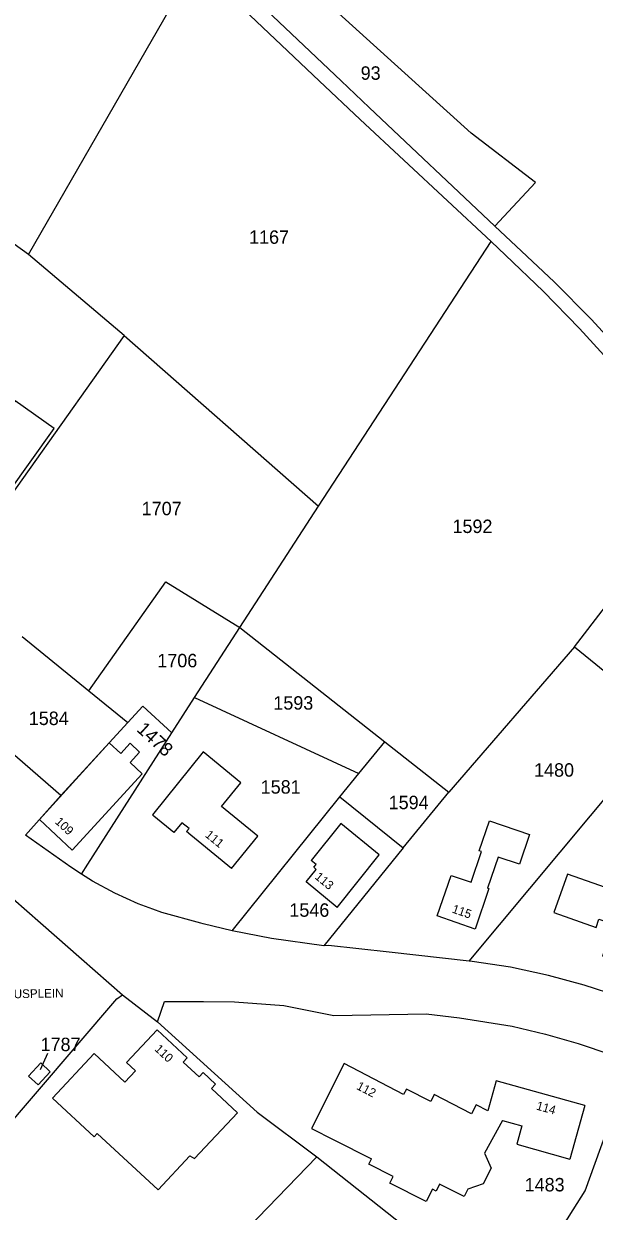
# Model space of a CAD drawing. Extents: x 191922 to 199923, y 328959 to 333350.
# Drawn here: x 193502.6 to 193617.3, y 331272.8 to 331511.5 of the extents above; entities that cross this region are included whole.
import ezdxf

# ---------------------------------------------------------------- set-up
doc = ezdxf.new("R2010")
doc.units = 0
for name, color, linetype in [('bestemmingsplangebied', 7, 'Continuous'), ('bouwvlak', 7, 'Continuous'), ('enkelbestemming', 7, 'Continuous'), ('Level 6', 7, 'Continuous'), ('maatvoering - maximum aantal wooneenheden', 7, 'Continuous'), ('Maatvoering_symbolen', 7, 'Continuous'), ('recreatiewoning', 7, 'Continuous')]:
    doc.layers.add(name, color=color, linetype=linetype)

msp = doc.modelspace()

# ---------------------------------------------------------------- linework, layer by layer
at = {"layer": 'bestemmingsplangebied'}
for p, q in [((193562, 331500), (193542.96, 331518.01)), ((193562, 331500), (193542.96, 331518.01)), ((193562, 331500), (193570.2, 331492.24)), ((193562, 331500), (193570.2, 331492.24)), ((193570.2, 331492.24), (193596.56, 331467.68)), ((193570.2, 331492.24), (193596.56, 331467.68)), ((193596.56, 331467.68), (193599.48, 331464.95)), ((193596.56, 331467.68), (193599.48, 331464.95))]:
    msp.add_line(p, q, dxfattribs=at)
for points in [[(193599.48, 331464.95), (193607.02, 331457.7), (193614.33, 331450.21)], [(193599.48, 331464.95), (193607.02, 331457.7), (193614.33, 331450.21)], [(193614.33, 331450.21), (193621.39, 331442.49), (193644.91, 331415.27)], [(193614.33, 331450.21), (193621.39, 331442.49), (193644.91, 331415.27)]]:
    msp.add_lwpolyline(points, dxfattribs=at)
at = {"layer": 'bouwvlak'}
msp.add_line((193507.34, 331304.47), (193505.86, 331301.17), dxfattribs=at)
at = {"layer": 'Level 6'}
for p, q in [((193592.53, 331489.46), (193545.47, 331532.16)), ((193503.54, 331465.06), (193536.82, 331522.95)), ((193566.4, 331500), (193572.02, 331494.66)), ((193572.02, 331494.66), (193597.33, 331470.79)), ((193605.5, 331479.58), (193592.53, 331489.46)), ((193597.33, 331470.79), (193605.5, 331479.58)), ((193503.54, 331465.06), (193496.45, 331470.16)), ((193561.85, 331414.48), (193596.56, 331467.68)), ((193522.77, 331448.8), (193503.54, 331465.06)), ((193616.65, 331452.08), (193623.78, 331444.33)), ((193522.77, 331448.8), (193488.02, 331399.86)), ((193522.77, 331448.8), (193561.85, 331414.48)), ((193546.02, 331390.12), (193561.85, 331414.48)), ((193536.91, 331376.04), (193546.02, 331390.12)), ((193546.02, 331390.12), (193575.19, 331367.1)), ((193502.25, 331388.27), (193515.64, 331377.39)), ((193613.32, 331386.22), (193588.04, 331356.97)), ((193613.32, 331386.22), (193632.07, 331370.91)), ((193515.64, 331377.39), (193523.51, 331371)), ((193532.35, 331368.95), (193536.91, 331376.04)), ((193536.91, 331376.04), (193569.99, 331360.74)), ((193510.07, 331356.3), (193523.51, 331371)), ((193592.15, 331323.05), (193632.07, 331370.91)), ((193515.47, 331342.55), (193532.35, 331368.95)), ((193510.07, 331356.3), (193498.21, 331366.58)), ((193569.99, 331360.74), (193575.19, 331367.1)), ((193575.19, 331367.1), (193588.04, 331356.97)), ((193566.14, 331356.03), (193569.99, 331360.74)), ((193578.85, 331345.83), (193588.04, 331356.97)), ((193502.91, 331348.35), (193510.07, 331356.3)), ((193544.47, 331329.14), (193566.14, 331356.03)), ((193566.14, 331356.03), (193578.85, 331345.83)), ((193512.07, 331341.9), (193502.91, 331348.35)), ((193578.85, 331345.83), (193562.94, 331326.14)), ((193514.2, 331340.54), (193515.47, 331342.55)), ((193514.2, 331340.54), (193512.07, 331341.9)), ((193516.38, 331339.14), (193514.2, 331340.54)), ((193520.89, 331336.69), (193516.38, 331339.14)), ((193500.46, 331335.55), (193522.46, 331316.29)), ((193525.56, 331334.58), (193520.89, 331336.69)), ((193528.57, 331333.46), (193525.56, 331334.58)), ((193530.37, 331332.81), (193528.57, 331333.46)), ((193538.18, 331330.64), (193530.37, 331332.81)), ((193538.65, 331330.53), (193538.18, 331330.64)), ((193544.47, 331329.14), (193538.65, 331330.53)), ((193552.38, 331327.59), (193544.47, 331329.14)), ((193562.94, 331326.14), (193552.38, 331327.59)), ((193563.85, 331326.15), (193562.94, 331326.14)), ((193576.09, 331324.82), (193563.85, 331326.15)), ((193592.15, 331323.05), (193576.09, 331324.82)), ((193592.75, 331322.98), (193592.15, 331323.05)), ((193600.45, 331321.79), (193592.75, 331322.98)), ((193608.07, 331320.16), (193600.45, 331321.79)), ((193615.24, 331318.18), (193608.07, 331320.16)), ((193622.31, 331315.89), (193615.24, 331318.18)), ((193522.46, 331316.29), (193529.48, 331310.86)), ((193503.55, 331299.91), (193505.99, 331302.57)), ((193505.99, 331302.57), (193507.88, 331300.77)), ((193615.45, 331276.84), (193624.79, 331302.76)), ((193505.47, 331298.17), (193503.55, 331299.91)), ((193507.88, 331300.77), (193505.47, 331298.17)), ((193528.54, 331249.67), (193561.53, 331283.67)), ((193561.53, 331283.67), (193600.35, 331253.05)), ((193600.35, 331253.05), (193615.45, 331276.84))]:
    msp.add_line(p, q, dxfattribs=at)
for points in [[(193538.35, 331525.45), (193541.74, 331522.85), (193547.63, 331517.82), (193566.4, 331500)], [(193597.33, 331470.79), (193601.58, 331466.79), (193609.25, 331459.57), (193616.65, 331452.08)], [(193613.32, 331386.22), (193632, 331410.53), (193638.85, 331408.39)], [(193515.64, 331377.39), (193531.12, 331399.28), (193546.02, 331390.12)], [(193523.51, 331371), (193526.55, 331374.32), (193532.35, 331368.95)], [(193473.37, 331259.55), (193521.32, 331315.46), (193522.46, 331316.29)], [(193529.48, 331310.86), (193530.89, 331314.89), (193538.74, 331314.95), (193544.94, 331314.85), (193554.85, 331314.09), (193564.9, 331312.1), (193583.51, 331312.41)], [(193583.51, 331312.41), (193590.2, 331311.65), (193600.8, 331309.98), (193607.49, 331308.37), (193614.09, 331306.46), (193620.6, 331304.26), (193624.79, 331302.76)], [(193529.48, 331310.86), (193549.51, 331292.65), (193561.53, 331283.67)]]:
    msp.add_lwpolyline(points, dxfattribs=at)
at = {"layer": 'recreatiewoning'}
for p, q in [((193512.34, 331345.33), (193505.75, 331351.5)), ((193566.32, 331350.72), (193560.35, 331343.25)), ((193574.04, 331344.42), (193566.32, 331350.72)), ((193544.38, 331341.62), (193549.62, 331348.14)), ((193565.63, 331333.83), (193574.04, 331344.42)), ((193593.32, 331329.48), (193585.73, 331332.12)), ((193615.4, 331293.99), (193612.4, 331283.24)), ((193598.83, 331291), (193602.74, 331289.92)), ((193564.9, 331287.13), (193572.52, 331283.3)), ((193571.97, 331282.21), (193572.52, 331283.3)), ((193576.86, 331279.75), (193571.97, 331282.21)), ((193576.18, 331278.38), (193576.86, 331279.75)), ((193583.52, 331274.71), (193576.18, 331278.38))]:
    msp.add_line(p, q, dxfattribs=at)
for points in [[(193508.69, 331430.09), (193500.87, 331435.67), (193491.57, 331422.59), (193499.4, 331417.01), (193508.69, 331430.09)], [(193525.87, 331365.07), (193523.98, 331366.83), (193522.08, 331364.76), (193519.76, 331366.92), (193505.75, 331351.5)], [(193512.34, 331345.33), (193526.42, 331360.68), (193523.96, 331362.98), (193525.87, 331365.07)], [(193549.62, 331348.14), (193542.35, 331354.09), (193546.2, 331358.87), (193538.63, 331365.09), (193528.49, 331352.43)], [(193544.38, 331341.62), (193537.64, 331347.13), (193536.16, 331348.33), (193535.29, 331349.09), (193535.82, 331349.71), (193534.38, 331350.85), (193532.78, 331348.9), (193528.72, 331352.2), (193528.49, 331352.43)], [(193585.73, 331332.12), (193588.54, 331340.27), (193592.55, 331338.91), (193594.65, 331345.04), (193594.15, 331345.21), (193596.22, 331351.25), (193604.3, 331348.51)], [(193604.3, 331348.51), (193602.24, 331342.5), (193597.96, 331343.95), (193595.84, 331337.72), (193596.07, 331337.64), (193593.32, 331329.48)], [(193565.63, 331333.83), (193559.39, 331338.97), (193561.41, 331341.48), (193560.91, 331341.89), (193561.35, 331342.43), (193560.35, 331343.25)], [(193625.16, 331339.95), (193623.22, 331334.54), (193620.26, 331335.6), (193620.88, 331337.34), (193611.93, 331340.54), (193609.18, 331332.82), (193617.65, 331329.79), (193618.24, 331331.49), (193621.2, 331330.45), (193618.94, 331324.04), (193626.29, 331321.38), (193628.6, 331327.78), (193632.23, 331326.46), (193633.81, 331330.8), (193630.14, 331332.13), (193632.08, 331337.49)], [(193545.59, 331292.51), (193540.34, 331297.41), (193541.16, 331298.29), (193538.66, 331300.63), (193537.84, 331299.75), (193534.63, 331302.73), (193535.45, 331303.61), (193529.44, 331309.21), (193523.27, 331302.66), (193525.02, 331301.01), (193522.91, 331298.71), (193516.77, 331304.43), (193508.38, 331295.46)], [(193505.47, 331298.17), (193503.55, 331299.91), (193505.99, 331302.57), (193507.88, 331300.77), (193505.47, 331298.17)], [(193615.4, 331293.99), (193597.57, 331298.96), (193595.91, 331292.92), (193593.53, 331294.13), (193592.59, 331292.33), (193585.1, 331296.2), (193584.41, 331294.84), (193579.53, 331297.29), (193578.96, 331296.2), (193566.99, 331302.43), (193560.43, 331289.37), (193564.9, 331287.13)], [(193508.38, 331295.46), (193516.77, 331287.72), (193517.36, 331288.35), (193529.64, 331277.03), (193535.99, 331283.92), (193536.94, 331283.34), (193545.59, 331292.51)], [(193598.83, 331291), (193595.23, 331284.41), (193596.54, 331281.41), (193594.97, 331278.27), (193591.88, 331277.18), (193591.16, 331275.75), (193586.21, 331278.22)], [(193602.74, 331289.92), (193601.71, 331286.22), (193612.4, 331283.24)], [(193586.21, 331278.22), (193585.49, 331276.79), (193584.75, 331277.16), (193583.52, 331274.71)]]:
    msp.add_lwpolyline(points, dxfattribs=at)

# ---------------------------------------------------------------- texts
at = {"layer": 'enkelbestemming'}
for s, p in [('93', (193570.33, 331500.21)), ('1167', (193547.89, 331467.23)), ('1707', (193526.3, 331412.67)), ('1592', (193588.79, 331409.09)), ('1706', (193529.44, 331382.1)), ('1593', (193552.77, 331373.59)), ('1584', (193503.59, 331370.49)), ('1480', (193605.2, 331360.11)), ('1581', (193550.23, 331356.7)), ('1594', (193575.96, 331353.58)), ('1546', (193555.99, 331331.95)), ('1787', (193505.97, 331304.94)), ('1483', (193603.31, 331276.74))]:
    msp.add_text(s, height=2.7, dxfattribs=at).set_placement(p)
msp.add_text('1478', height=2.7, rotation=317.5142, dxfattribs=at).set_placement((193525.13, 331369.39))
at = {"layer": 'maatvoering - maximum aantal wooneenheden'}
for s, rotation, p in [('109', 316.8659, (193508.74, 331350.89)), ('111', 320.7671, (193538.91, 331348.16)), ('113', 320.5249, (193560.97, 331339.74)), ('115', 340.8398, (193588.56, 331332.83)), ('110', 317.028, (193528.76, 331305.2)), ('112', 332.5378, (193569.35, 331297.37)), ('114', 344.4483, (193605.51, 331293.22))]:
    msp.add_text(s, height=1.75, rotation=rotation, dxfattribs=at).set_placement(p)
at = {"layer": 'Maatvoering_symbolen'}
msp.add_text('ST. LAMBERTUSPLEIN', height=1.75, rotation=1.0322, dxfattribs=at).set_placement((193485.24, 331315.29))

doc.saveas('drawing.dxf')
